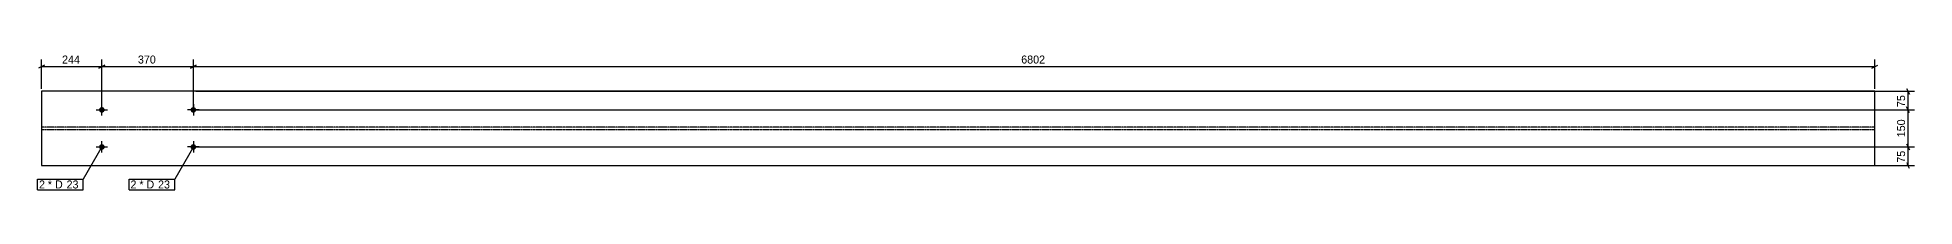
# Model space of a CAD drawing. Header units: millimetres. Extents: x 32 to 20128, y 32 to 653.
# Drawn here: x 32 to 7624, y 32 to 582 of the extents above; entities that cross this region are included whole.
import ezdxf

# ---------------------------------------------------------------- set-up
doc = ezdxf.new("R2010")
doc.units = ezdxf.units.MM
doc.linetypes.add('DXK_LINE_DOT4', pattern=[0.9408, 0.4704, -0.4704])
doc.styles.add('Comic Sans MS', font='COMIC.TTF', dxfattribs={"height": 0.2})

msp = doc.modelspace()

# ---------------------------------------------------------------- hatches: boundary and pattern name
at = {"linetype": 'Continuous'}
for points in [[(292.2, 367.4, -1), (292.2, 344.4, -1)], [(662.2, 344.4, -1), (662.2, 367.4, -1)], [(292.2, 217.4, -1), (292.2, 194.4, -1)], [(662.2, 194.4, -1), (662.2, 217.4, -1)]]:
    msp.add_hatch(color=3, dxfattribs=at).paths.add_polyline_path(points)

# ---------------------------------------------------------------- linework, layer by layer
at = {"color": 8, "linetype": 'Continuous'}
for p, q in [((60.5, 536.9), (36.5, 524.9)), ((48.5, 440.9), (48.5, 559.3)), ((304.2, 536.9), (280.2, 524.9)), ((280.2, 524.9), (304.2, 536.9)), ((292.2, 365.9), (292.2, 559.3)), ((292.2, 365.9), (292.2, 559.3)), ((674.2, 536.9), (650.2, 524.9)), ((650.2, 524.9), (674.2, 536.9)), ((662.2, 365.9), (662.2, 559.3)), ((662.2, 365.9), (662.2, 559.3)), ((7452.1, 524.9), (7476.1, 536.9)), ((7464.1, 440.9), (7464.1, 559.3)), ((48.5, 530.9), (292.2, 530.9)), ((292.2, 530.9), (662.2, 530.9)), ((662.2, 530.9), (7464.1, 530.9)), ((672.2, 430.9), (7624.1, 430.9)), ((7592.5, 442.9), (7604.5, 418.9)), ((7598.5, 355.9), (7598.5, 430.9)), ((672.2, 355.9), (7624.1, 355.9)), ((7604.5, 343.9), (7592.5, 367.9)), ((672.2, 205.9), (7624.1, 205.9)), ((7592.5, 217.9), (7604.5, 193.9)), ((672.2, 130.9), (7624.1, 130.9)), ((7604.5, 118.9), (7592.5, 142.9))]:
    msp.add_line(p, q, dxfattribs=at)
at = {"color": 7, "linetype": 'Continuous'}
for p, q in [((48.5, 430.9), (48.5, 130.9)), ((7464.1, 430.9), (48.5, 430.9)), ((7464.1, 130.9), (7464.1, 430.9)), ((48.5, 130.9), (7464.1, 130.9))]:
    msp.add_line(p, q, dxfattribs=at)
at = {"color": 3, "linetype": 'Continuous'}
for p, q in [((269.2, 355.9), (315.2, 355.9)), ((292.2, 332.9), (292.2, 378.9)), ((685.2, 355.9), (639.2, 355.9)), ((662.2, 378.9), (662.2, 332.9)), ((292.2, 182.9), (292.2, 228.9)), ((662.2, 228.9), (662.2, 182.9)), ((269.2, 205.9), (315.2, 205.9)), ((685.2, 205.9), (639.2, 205.9))]:
    msp.add_line(p, q, dxfattribs=at)
at = {"color": 7, "linetype": 'DXK_LINE_DOT4'}
for p, q in [((7464.1, 286.6), (48.5, 286.6)), ((7464.1, 275.1), (48.5, 275.1))]:
    msp.add_line(p, q, dxfattribs=at)

# ---------------------------------------------------------------- wipeouts: each hides what was drawn before it
at = {"color": 0}
for points in [[(64.1, 38), (64.1, 70), (38, 70), (38, 38)], [(434.1, 38), (434.1, 70), (408, 70), (408, 38)]]:
    msp.add_wipeout(points, dxfattribs=at)

# ---------------------------------------------------------------- next in the draw order: wipeouts: each hides what was drawn before it
for points in [[(215.8, 536.9), (215.8, 581.7), (124.8, 581.7), (124.8, 536.9)], [(522.7, 536.9), (522.7, 581.7), (431.7, 581.7), (431.7, 536.9)], [(4121.7, 536.9), (4121.7, 581.7), (4004.6, 581.7), (4004.6, 536.9)], [(7592.5, 425.9), (7547.7, 425.9), (7547.7, 360.9), (7592.5, 360.9)], [(64.1, 38), (64.1, 70), (38, 70), (38, 38)], [(434.1, 38), (434.1, 70), (408, 70), (408, 38)]]:
    msp.add_wipeout(points, dxfattribs=at)

# ---------------------------------------------------------------- next in the draw order: linework, layer by layer
at = {"color": 8, "linetype": 'Continuous'}
for p, q in [((672.2, 355.9), (7624.1, 355.9)), ((7604.5, 343.9), (7592.5, 367.9)), ((7598.5, 205.9), (7598.5, 355.9))]:
    msp.add_line(p, q, dxfattribs=at)
at = {"color": 7, "linetype": 'Continuous'}
for p, q in [((32, 32), (32, 76)), ((402, 32), (402, 76))]:
    msp.add_line(p, q, dxfattribs=at)

# ---------------------------------------------------------------- next in the draw order: texts
at = {"color": 3, "style": 'Comic Sans MS'}
for s, p in [('244', (131.2, 543.3)), ('370', (438.1, 543.3)), ('6802', (4011, 543.3))]:
    msp.add_text(s, height=32.38, dxfattribs=at).set_placement(p)
msp.add_text('75', height=32.38, rotation=90.00021, dxfattribs=at).set_placement((7586.1, 367.3))

# ---------------------------------------------------------------- next in the draw order: wipeouts: each hides what was drawn before it
at = {"color": 0}
for points in [[(139.9, 38), (139.9, 70), (73.7, 70), (73.7, 38)], [(509.9, 38), (509.9, 70), (443.7, 70), (443.7, 38)]]:
    msp.add_wipeout(points, dxfattribs=at)

# ---------------------------------------------------------------- next in the draw order: wipeouts: each hides what was drawn before it
for points in [[(7592.5, 323), (7547.7, 323), (7547.7, 238.8), (7592.5, 238.8)], [(139.9, 38), (139.9, 70), (73.7, 70), (73.7, 38)], [(509.9, 38), (509.9, 70), (443.7, 70), (443.7, 38)]]:
    msp.add_wipeout(points, dxfattribs=at)

# ---------------------------------------------------------------- next in the draw order: linework, layer by layer
at = {"color": 8, "linetype": 'Continuous'}
for p, q in [((672.2, 205.9), (7624.1, 205.9)), ((7592.5, 217.9), (7604.5, 193.9)), ((7598.5, 130.9), (7598.5, 205.9))]:
    msp.add_line(p, q, dxfattribs=at)

# ---------------------------------------------------------------- next in the draw order: texts
at = {"color": 3, "style": 'Comic Sans MS'}
msp.add_text('150', height=32.38, rotation=90.00021, dxfattribs=at).set_placement((7586.1, 245.2))
for p in [(38, 38), (408, 38)]:
    msp.add_text('2', height=32.4, dxfattribs=at).set_placement(p)

# ---------------------------------------------------------------- next in the draw order: wipeouts: each hides what was drawn before it
at = {"color": 0}
for points in [[(201.6, 38), (201.6, 70), (149.5, 70), (149.5, 38)], [(571.6, 38), (571.6, 70), (519.5, 70), (519.5, 38)]]:
    msp.add_wipeout(points, dxfattribs=at)

# ---------------------------------------------------------------- next in the draw order: wipeouts: each hides what was drawn before it
for points in [[(7592.5, 200.9), (7547.7, 200.9), (7547.7, 135.9), (7592.5, 135.9)], [(201.6, 38), (201.6, 70), (149.5, 70), (149.5, 38)], [(571.6, 38), (571.6, 70), (519.5, 70), (519.5, 38)]]:
    msp.add_wipeout(points, dxfattribs=at)

# ---------------------------------------------------------------- next in the draw order: linework, layer by layer
at = {"color": 7, "linetype": 'Continuous'}
for p, q in [((292.2, 205.9), (217.2, 76)), ((662.2, 205.9), (587.2, 76)), ((32, 76), (217.2, 76)), ((217.2, 32), (217.2, 76)), ((402, 76), (587.2, 76)), ((587.2, 32), (587.2, 76)), ((32, 32), (217.2, 32)), ((402, 32), (587.2, 32))]:
    msp.add_line(p, q, dxfattribs=at)

# ---------------------------------------------------------------- next in the draw order: texts
at = {"color": 3, "style": 'Comic Sans MS'}
msp.add_text('75', height=32.38, rotation=90.00021, dxfattribs=at).set_placement((7586.1, 142.3))
for s, p in [('* D', (73.7, 38)), ('23', (149.5, 38)), ('* D', (443.7, 38)), ('23', (519.5, 38))]:
    msp.add_text(s, height=32.38, dxfattribs=at).set_placement(p)

doc.saveas('drawing.dxf')
